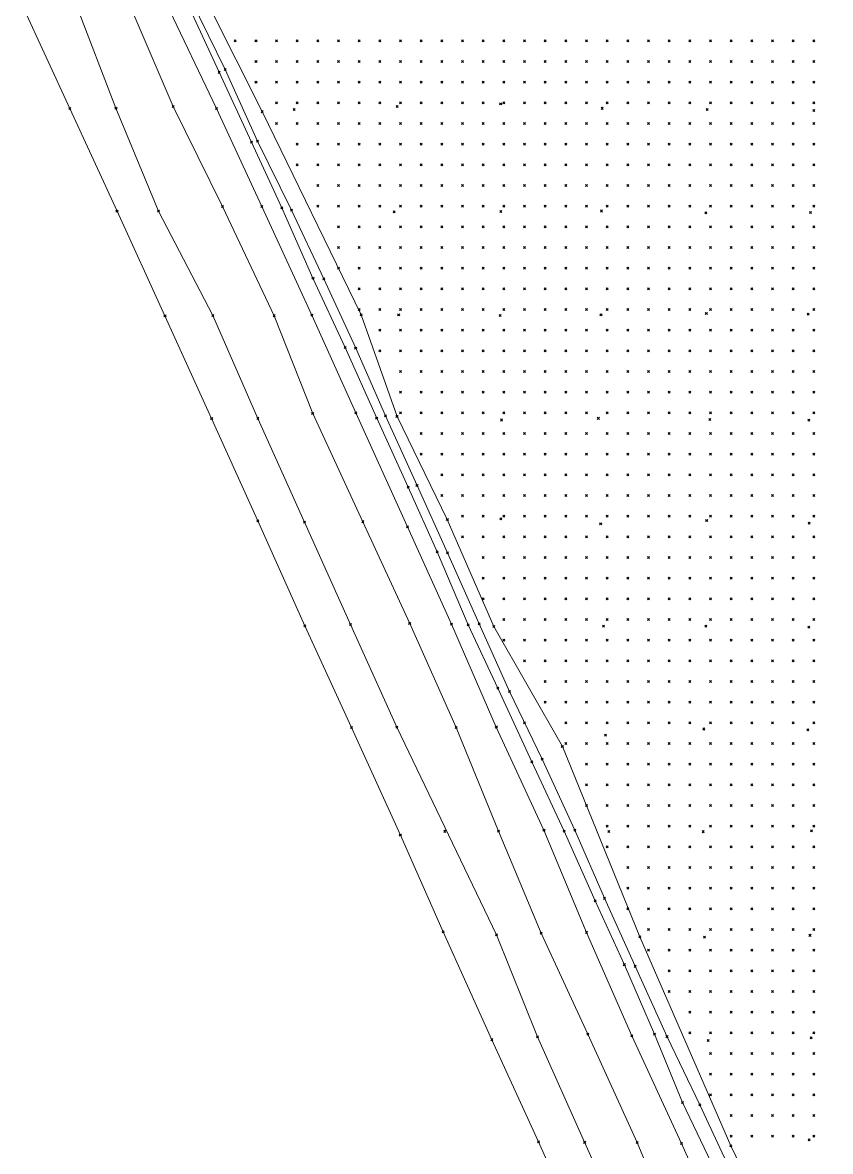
# Model space of a CAD drawing. Header units: metres. Extents: x 441556 to 446409, y 432338 to 461058.
# Drawn here: x 445278.5 to 445395.8, y 434773.4 to 434937.2 of the extents above; entities that cross this region are included whole.
import ezdxf

# ---------------------------------------------------------------- set-up
doc = ezdxf.new("R2010")
doc.units = ezdxf.units.M
doc.header["$MEASUREMENT"] = 0
doc.header["$PDMODE"] = 35
doc.header["$PDSIZE"] = 0.15
for name, color, linetype, lineweight in [('DTM-BRE-RevN_GRP_CANAL', 2, 'Continuous', 0), ('DTM-BRE-RevN_GRP_CANAL IRIGATIE JOS', 2, 'Continuous', 0), ('DTM-BRE-RevN_GRP_CANAL IRIGATIE SUS', 2, 'Continuous', 0), ('DTM-BRE-RevN_GRP_DIG', 2, 'Continuous', 0), ('DTM-BRE-RevN_GRP_TALUZ JOS', 2, 'Continuous', 0), ('DTM-NOK-RevN_LIDAR_co_lidar', 91, 'Continuous', 0), ('DTM-NOK-RevN_RTK', 32, 'Continuous', 0)]:
    doc.layers.add(name, color=color, linetype=linetype, lineweight=lineweight)

msp = doc.modelspace()

# ---------------------------------------------------------------- linework, layer by layer
at = {"layer": 'DTM-BRE-RevN_GRP_CANAL'}
for p, q in [((445302.545, 434939.791, 320.684), (445307.065, 434929.97, 320.693)), ((445307.926, 434930.367, 320.674), (445303.033, 434940.42, 320.679)), ((445307.065, 434929.97, 320.693), (445311.77, 434919.841, 320.542)), ((445312.635, 434919.972, 320.59), (445307.926, 434930.367, 320.674)), ((445311.77, 434919.841, 320.542), (445316.175, 434910.296, 320.587)), ((445317.56, 434909.949, 320.59), (445312.635, 434919.972, 320.59)), ((445316.175, 434910.296, 320.587), (445320.689, 434900.082, 320.601)), ((445322.273, 434900.01, 320.551), (445317.56, 434909.949, 320.59)), ((445320.689, 434900.082, 320.601), (445325.363, 434890.051, 320.564)), ((445326.888, 434889.919, 320.538), (445322.273, 434900.01, 320.551)), ((445325.363, 434890.051, 320.564), (445329.936, 434879.797, 320.585)), ((445331.206, 434880.119, 320.566), (445326.888, 434889.919, 320.538)), ((445335.789, 434869.988, 320.53), (445331.206, 434880.119, 320.566)), ((445329.936, 434879.797, 320.585), (445334.495, 434869.768, 320.579)), ((445334.495, 434869.768, 320.579), (445338.724, 434860.388, 320.56)), ((445340.201, 434860.233, 320.557), (445335.789, 434869.988, 320.53)), ((445338.724, 434860.388, 320.56), (445343.228, 434849.782, 320.51)), ((445344.803, 434849.914, 320.533), (445340.201, 434860.233, 320.557)), ((445343.228, 434849.782, 320.51), (445347.501, 434840.602, 320.571)), ((445349.197, 434840.107, 320.536), (445344.803, 434849.914, 320.533)), ((445347.501, 434840.602, 320.571), (445352.462, 434829.883, 320.514)), ((445353.935, 434830.289, 320.512), (445349.197, 434840.107, 320.536)), ((445352.462, 434829.883, 320.514), (445357.13, 434819.853, 320.515)), ((445358.685, 434819.968, 320.496), (445353.935, 434830.289, 320.512)), ((445357.13, 434819.853, 320.515), (445361.645, 434809.712, 320.518)), ((445363.007, 434810.095, 320.466), (445358.685, 434819.968, 320.496)), ((445361.645, 434809.712, 320.518), (445365.882, 434800.462, 320.456)), ((445367.457, 434800.223, 320.415), (445363.007, 434810.095, 320.466)), ((445365.882, 434800.462, 320.456), (445370.248, 434790.382, 320.532)), ((445372.072, 434790.013, 320.436), (445367.457, 434800.223, 320.415)), ((445370.248, 434790.382, 320.532), (445374.301, 434780.46, 320.515)), ((445372.072, 434790.013, 320.436), (445376.843, 434780.108, 320.404)), ((445374.301, 434780.46, 320.515), (445379.044, 434770.531, 320.467)), ((445376.843, 434780.108, 320.404), (445381.391, 434770.332, 320.414))]:
    msp.add_line(p, q, dxfattribs=at)
at = {"layer": 'DTM-BRE-RevN_GRP_CANAL IRIGATIE JOS'}
for p, q in [((445306.698, 434924.724, 322.178), (445299.383, 434940.025, 322.368)), ((445313.266, 434910.492, 322.196), (445306.698, 434924.724, 322.178)), ((445320.506, 434894.718, 322.192), (445313.266, 434910.492, 322.196)), ((445326.908, 434880.559, 322.115), (445320.506, 434894.718, 322.192)), ((445334.408, 434864.001, 322.018), (445326.908, 434880.559, 322.115)), ((445340.786, 434849.882, 321.966), (445334.408, 434864.001, 322.018)), ((445347.299, 434834.955, 322.219), (445340.786, 434849.882, 321.966)), ((445354.215, 434819.97, 322.182), (445347.299, 434834.955, 322.219)), ((445360.395, 434805.152, 322.317), (445354.215, 434819.97, 322.182)), ((445366.96, 434790.148, 322.457), (445360.395, 434805.152, 322.317)), ((445374.179, 434774.529, 322.226), (445366.96, 434790.148, 322.457)), ((445380.804, 434759.728, 322.281), (445374.179, 434774.529, 322.226))]:
    msp.add_line(p, q, dxfattribs=at)
at = {"layer": 'DTM-BRE-RevN_GRP_CANAL IRIGATIE SUS'}
for p, q in [((445313.331, 434924.264, 321.652), (445305.778, 434939.272, 321.566)), ((445327.678, 434894.761, 321.596), (445313.331, 434924.264, 321.652)), ((445332.886, 434880.007, 321.364), (445327.678, 434894.761, 321.596)), ((445340.186, 434865.078, 321.443), (445332.886, 434880.007, 321.364)), ((445346.919, 434849.525, 321.618), (445340.186, 434865.078, 321.443)), ((445356.883, 434832.14, 321.462), (445346.919, 434849.525, 321.618)), ((445368.125, 434804.509, 321.751), (445356.883, 434832.14, 321.462)), ((445381.336, 434774.153, 321.284), (445368.125, 434804.509, 321.751)), ((445395.789, 434744.461, 321.644), (445381.336, 434774.153, 321.284))]:
    msp.add_line(p, q, dxfattribs=at)
at = {"layer": 'DTM-BRE-RevN_GRP_DIG'}
for p, q in [((445285.416, 434924.717, 326.752), (445278.54, 434939.621, 326.77)), ((445292.095, 434924.775, 326.432), (445286.33, 434939.761, 326.532)), ((445292.248, 434909.823, 326.673), (445285.416, 434924.717, 326.752)), ((445298.269, 434909.807, 326.382), (445292.095, 434924.775, 326.432)), ((445299.209, 434894.646, 326.692), (445292.248, 434909.823, 326.673)), ((445306.15, 434894.672, 326.216), (445298.269, 434909.807, 326.382)), ((445305.981, 434879.738, 326.665), (445299.209, 434894.646, 326.692)), ((445312.703, 434879.751, 326.351), (445306.15, 434894.672, 326.216)), ((445312.695, 434864.868, 326.671), (445305.981, 434879.738, 326.665)), ((445319.466, 434864.692, 326.302), (445312.703, 434879.751, 326.351)), ((445319.518, 434849.629, 326.677), (445312.695, 434864.868, 326.671)), ((445326.126, 434849.844, 326.383), (445319.466, 434864.692, 326.302)), ((445326.278, 434834.867, 326.667), (445319.518, 434849.629, 326.677)), ((445332.859, 434834.926, 326.363), (445326.126, 434849.844, 326.383)), ((445333.371, 434819.277, 326.573), (445326.278, 434834.867, 326.667)), ((445347.321, 434804.812, 326.104), (445332.859, 434834.926, 326.363)), ((445339.596, 434805.24, 326.511), (445333.371, 434819.277, 326.573)), ((445346.666, 434789.575, 326.433), (445339.596, 434805.24, 326.511)), ((445353.282, 434789.98, 326.169), (445347.321, 434804.812, 326.104)), ((445360.12, 434774.681, 326.088), (445353.282, 434789.98, 326.169)), ((445353.424, 434774.741, 326.441), (445346.666, 434789.575, 326.433)), ((445360.168, 434759.636, 326.44), (445353.424, 434774.741, 326.441)), ((445366.736, 434759.951, 326.141), (445360.12, 434774.681, 326.088))]:
    msp.add_line(p, q, dxfattribs=at)
at = {"layer": 'DTM-BRE-RevN_GRP_TALUZ JOS'}
for p, q in [((445300.389, 434925.027, 322.759), (445294.136, 434939.563, 322.831)), ((445307.564, 434910.484, 322.509), (445300.389, 434925.027, 322.759)), ((445315.046, 434894.651, 322.63), (445307.564, 434910.484, 322.509)), ((445320.647, 434880.467, 322.403), (445315.046, 434894.651, 322.63)), ((445327.932, 434864.756, 322.193), (445320.647, 434880.467, 322.403)), ((445334.725, 434849.969, 322.283), (445327.932, 434864.756, 322.193)), ((445341.453, 434834.885, 322.242), (445334.725, 434849.969, 322.283)), ((445347.631, 434819.838, 322.39), (445341.453, 434834.885, 322.242)), ((445353.809, 434805.043, 322.671), (445347.631, 434819.838, 322.39)), ((445360.595, 434790.395, 322.585), (445353.809, 434805.043, 322.671)), ((445367.757, 434774.653, 322.444), (445360.595, 434790.395, 322.585)), ((445373.609, 434760.491, 322.524), (445367.757, 434774.653, 322.444))]:
    msp.add_line(p, q, dxfattribs=at)
at = {"layer": 'DTM-NOK-RevN_LIDAR_co_lidar'}
for p in [(445309.414, 434934.534, 321.33), (445312.414, 434934.534, 322.317), (445315.413, 434934.534, 322.035), (445318.412, 434934.534, 321.65), (445321.412, 434934.534, 321.48), (445324.411, 434934.534, 321.399), (445327.411, 434934.534, 321.433), (445330.41, 434934.534, 321.47), (445333.409, 434934.534, 321.455), (445336.409, 434934.534, 321.413), (445339.408, 434934.534, 321.403), (445342.407, 434934.534, 321.379), (445345.407, 434934.534, 321.336), (445348.406, 434934.534, 321.329), (445351.406, 434934.534, 321.308), (445354.405, 434934.534, 321.233), (445357.404, 434934.534, 321.212), (445360.404, 434934.534, 321.237), (445363.403, 434934.534, 321.277), (445366.403, 434934.534, 321.332), (445369.402, 434934.534, 321.41), (445372.401, 434934.534, 321.42), (445375.401, 434934.534, 321.481), (445378.4, 434934.534, 321.506), (445381.399, 434934.534, 321.538), (445384.399, 434934.534, 321.625), (445387.398, 434934.534, 321.674), (445390.398, 434934.534, 321.688), (445393.397, 434934.534, 321.642), (445312.414, 434931.534, 321.47), (445315.413, 434931.534, 322.288), (445318.412, 434931.534, 321.862), (445321.412, 434931.534, 321.693), (445324.411, 434931.534, 321.525), (445327.411, 434931.534, 321.47), (445330.41, 434931.534, 321.442), (445333.409, 434931.534, 321.406), (445336.409, 434931.534, 321.338), (445339.408, 434931.534, 321.312), (445342.407, 434931.534, 321.259), (445345.407, 434931.534, 321.238), (445348.406, 434931.534, 321.2), (445351.406, 434931.534, 321.156), (445354.405, 434931.534, 321.17), (445357.404, 434931.534, 321.254), (445360.404, 434931.534, 321.317), (445363.403, 434931.534, 321.345), (445366.403, 434931.534, 321.425), (445369.402, 434931.534, 321.47), (445372.401, 434931.534, 321.465), (445375.401, 434931.534, 321.441), (445378.4, 434931.534, 321.429), (445381.399, 434931.534, 321.474), (445384.399, 434931.534, 321.511), (445387.398, 434931.534, 321.561), (445390.398, 434931.534, 321.527), (445393.397, 434931.534, 321.527), (445312.414, 434928.535, 321.263), (445315.413, 434928.535, 322.043), (445318.412, 434928.535, 322.036), (445321.412, 434928.535, 321.864), (445324.411, 434928.535, 321.639), (445327.411, 434928.535, 321.498), (445330.41, 434928.535, 321.38), (445333.409, 434928.535, 321.308), (445336.409, 434928.535, 321.258), (445339.408, 434928.535, 321.217), (445342.407, 434928.535, 321.185), (445345.407, 434928.535, 321.151), (445348.406, 434928.535, 321.173), (445351.406, 434928.535, 321.272), (445354.405, 434928.535, 321.262), (445357.404, 434928.535, 321.318), (445360.404, 434928.535, 321.369), (445363.403, 434928.535, 321.409), (445366.403, 434928.535, 321.446), (445369.402, 434928.535, 321.439), (445372.401, 434928.535, 321.389), (445375.401, 434928.535, 321.333), (445378.4, 434928.535, 321.324), (445381.399, 434928.535, 321.361), (445384.399, 434928.535, 321.4), (445387.398, 434928.535, 321.429), (445390.398, 434928.535, 321.446), (445393.397, 434928.535, 321.455), (445315.413, 434925.536, 321.827), (445318.412, 434925.536, 321.976), (445321.412, 434925.536, 321.905), (445324.411, 434925.536, 321.711), (445327.411, 434925.536, 321.552), (445330.41, 434925.536, 321.393), (445333.409, 434925.536, 321.275), (445336.409, 434925.536, 321.226), (445339.408, 434925.536, 321.195), (445342.407, 434925.536, 321.183), (445345.407, 434925.536, 321.221), (445348.406, 434925.536, 321.345), (445351.406, 434925.536, 321.415), (445354.405, 434925.536, 321.406), (445357.404, 434925.536, 321.317), (445360.404, 434925.536, 321.358), (445363.403, 434925.536, 321.379), (445366.403, 434925.536, 321.36), (445369.402, 434925.536, 321.299), (445372.401, 434925.536, 321.262), (445375.401, 434925.536, 321.28), (445378.4, 434925.536, 321.336), (445381.399, 434925.536, 321.356), (445384.399, 434925.536, 321.371), (445387.398, 434925.536, 321.393), (445390.398, 434925.536, 321.429), (445393.397, 434925.536, 321.503), (445315.413, 434922.536, 320.863), (445318.412, 434922.536, 320.961), (445321.412, 434922.536, 321.213), (445324.411, 434922.536, 321.159), (445327.411, 434922.536, 321.209), (445330.41, 434922.536, 321.26), (445333.409, 434922.536, 321.282), (445336.409, 434922.536, 321.276), (445339.408, 434922.536, 321.239), (445342.407, 434922.536, 321.205), (445345.407, 434922.536, 321.256), (445348.406, 434922.536, 321.363), (445351.406, 434922.536, 321.364), (445354.405, 434922.536, 321.369), (445357.404, 434922.536, 321.295), (445360.404, 434922.536, 321.264), (445363.403, 434922.536, 321.245), (445366.403, 434922.536, 321.305), (445369.402, 434922.536, 321.296), (445372.401, 434922.536, 321.317), (445375.401, 434922.536, 321.381), (445378.4, 434922.536, 321.371), (445381.399, 434922.536, 321.368), (445384.399, 434922.536, 321.4), (445387.398, 434922.536, 321.46), (445390.398, 434922.536, 321.542), (445393.397, 434922.536, 321.597), (445318.412, 434919.537, 320.495), (445321.412, 434919.537, 320.855), (445324.411, 434919.537, 321.085), (445327.411, 434919.537, 321.178), (445330.41, 434919.537, 321.257), (445333.409, 434919.537, 321.312), (445336.409, 434919.537, 321.268), (445339.408, 434919.537, 321.225), (445342.407, 434919.537, 321.192), (445345.407, 434919.537, 321.194), (445348.406, 434919.537, 321.209), (445351.406, 434919.537, 321.276), (445354.405, 434919.537, 321.294), (445357.404, 434919.537, 321.293), (445360.404, 434919.537, 321.324), (445363.403, 434919.537, 321.335), (445366.403, 434919.537, 321.331), (445369.402, 434919.537, 321.326), (445372.401, 434919.537, 321.319), (445375.401, 434919.537, 321.365), (445378.4, 434919.537, 321.398), (445381.399, 434919.537, 321.412), (445384.399, 434919.537, 321.456), (445387.398, 434919.537, 321.492), (445390.398, 434919.537, 321.494), (445393.397, 434919.537, 321.489), (445318.412, 434916.537, 320.417), (445321.412, 434916.537, 320.83), (445324.411, 434916.537, 321.104), (445327.411, 434916.537, 321.145), (445330.41, 434916.537, 321.235), (445333.409, 434916.537, 321.268), (445336.409, 434916.537, 321.231), (445339.408, 434916.537, 321.22), (445342.407, 434916.537, 321.206), (445345.407, 434916.537, 321.195), (445348.406, 434916.537, 321.187), (445351.406, 434916.537, 321.279), (445354.405, 434916.537, 321.322), (445357.404, 434916.537, 321.336), (445360.404, 434916.537, 321.32), (445363.403, 434916.537, 321.352), (445366.403, 434916.537, 321.353), (445369.402, 434916.537, 321.331), (445372.401, 434916.537, 321.338), (445375.401, 434916.537, 321.401), (445378.4, 434916.537, 321.426), (445381.399, 434916.537, 321.433), (445384.399, 434916.537, 321.438), (445387.398, 434916.537, 321.458), (445390.398, 434916.537, 321.473), (445393.397, 434916.537, 321.493), (445321.412, 434913.538, 320.964), (445324.411, 434913.538, 321.484), (445327.411, 434913.538, 321.171), (445330.41, 434913.538, 321.175), (445333.409, 434913.538, 321.22), (445336.409, 434913.538, 321.214), (445339.408, 434913.538, 321.186), (445342.407, 434913.538, 321.167), (445345.407, 434913.538, 321.169), (445348.406, 434913.538, 321.186), (445351.406, 434913.538, 321.263), (445354.405, 434913.538, 321.31), (445357.404, 434913.538, 321.345), (445360.404, 434913.538, 321.324), (445363.403, 434913.538, 321.326), (445366.403, 434913.538, 321.384), (445369.402, 434913.538, 321.387), (445372.401, 434913.538, 321.387), (445375.401, 434913.538, 321.381), (445378.4, 434913.538, 321.406), (445381.399, 434913.538, 321.409), (445384.399, 434913.538, 321.426), (445387.398, 434913.538, 321.479), (445390.398, 434913.538, 321.518), (445393.397, 434913.538, 321.548), (445321.412, 434910.539, 320.935), (445324.411, 434910.539, 321.939), (445327.411, 434910.539, 321.46), (445330.41, 434910.539, 321.151), (445333.409, 434910.539, 321.161), (445336.409, 434910.539, 321.187), (445339.408, 434910.539, 321.16), (445342.407, 434910.539, 321.167), (445345.407, 434910.539, 321.166), (445348.406, 434910.539, 321.236), (445351.406, 434910.539, 321.303), (445354.405, 434910.539, 321.32), (445357.404, 434910.539, 321.333), (445360.404, 434910.539, 321.338), (445363.403, 434910.539, 321.331), (445366.403, 434910.539, 321.322), (445369.402, 434910.539, 321.332), (445372.401, 434910.539, 321.363), (445375.401, 434910.539, 321.349), (445378.4, 434910.539, 321.423), (445381.399, 434910.539, 321.493), (445384.399, 434910.539, 321.526), (445387.398, 434910.539, 321.567), (445390.398, 434910.539, 321.571), (445393.397, 434910.539, 321.596), (445324.411, 434907.539, 321.39), (445327.411, 434907.539, 321.67), (445330.41, 434907.539, 321.186), (445333.409, 434907.539, 321.089), (445336.409, 434907.539, 321.097), (445339.408, 434907.539, 321.198), (445342.407, 434907.539, 321.235), (445345.407, 434907.539, 321.233), (445348.406, 434907.539, 321.314), (445351.406, 434907.539, 321.352), (445354.405, 434907.539, 321.356), (445357.404, 434907.539, 321.336), (445360.404, 434907.539, 321.293), (445363.403, 434907.539, 321.276), (445366.403, 434907.539, 321.267), (445369.402, 434907.539, 321.29), (445372.401, 434907.539, 321.329), (445375.401, 434907.539, 321.354), (445378.4, 434907.539, 321.397), (445381.399, 434907.539, 321.465), (445384.399, 434907.539, 321.495), (445387.398, 434907.539, 321.54), (445390.398, 434907.539, 321.55), (445393.397, 434907.539, 321.536), (445324.411, 434904.54, 320.76), (445327.411, 434904.54, 321.402), (445330.41, 434904.54, 321.426), (445333.409, 434904.54, 321.07), (445336.409, 434904.54, 321.055), (445339.408, 434904.54, 321.154), (445342.407, 434904.54, 321.238), (445345.407, 434904.54, 321.291), (445348.406, 434904.54, 321.317), (445351.406, 434904.54, 321.323), (445354.405, 434904.54, 321.316), (445357.404, 434904.54, 321.292), (445360.404, 434904.54, 321.282), (445363.403, 434904.54, 321.286), (445366.403, 434904.54, 321.297), (445369.402, 434904.54, 321.289), (445372.401, 434904.54, 321.331), (445375.401, 434904.54, 321.377), (445378.4, 434904.54, 321.395), (445381.399, 434904.54, 321.448), (445384.399, 434904.54, 321.443), (445387.398, 434904.54, 321.461), (445390.398, 434904.54, 321.51), (445393.397, 434904.54, 321.555), (445324.411, 434901.541, 320.548), (445327.411, 434901.541, 321.091), (445330.41, 434901.541, 321.337), (445333.409, 434901.541, 321.046), (445336.409, 434901.541, 321.064), (445339.408, 434901.541, 321.142), (445342.407, 434901.541, 321.157), (445345.407, 434901.541, 321.216), (445348.406, 434901.541, 321.269), (445351.406, 434901.541, 321.305), (445354.405, 434901.541, 321.313), (445357.404, 434901.541, 321.315), (445360.404, 434901.541, 321.297), (445363.403, 434901.541, 321.272), (445366.403, 434901.541, 321.29), (445369.402, 434901.541, 321.295), (445372.401, 434901.541, 321.356), (445375.401, 434901.541, 321.389), (445378.4, 434901.541, 321.359), (445381.399, 434901.541, 321.38), (445384.399, 434901.541, 321.42), (445387.398, 434901.541, 321.477), (445390.398, 434901.541, 321.495), (445393.397, 434901.541, 321.505), (445327.411, 434898.541, 321.179), (445330.41, 434898.541, 321.505), (445333.409, 434898.541, 321.113), (445336.409, 434898.541, 321.028), (445339.408, 434898.541, 321.079), (445342.407, 434898.541, 321.138), (445345.407, 434898.541, 321.257), (445348.406, 434898.541, 321.368), (445351.406, 434898.541, 321.336), (445354.405, 434898.541, 321.299), (445357.404, 434898.541, 321.308), (445360.404, 434898.541, 321.311), (445363.403, 434898.541, 321.316), (445366.403, 434898.541, 321.292), (445369.402, 434898.541, 321.3), (445372.401, 434898.541, 321.328), (445375.401, 434898.541, 321.42), (445378.4, 434898.541, 321.45), (445381.399, 434898.541, 321.408), (445384.399, 434898.541, 321.415), (445387.398, 434898.541, 321.401), (445390.398, 434898.541, 321.382), (445393.397, 434898.541, 321.397), (445327.411, 434895.542, 321.325), (445330.41, 434895.542, 321.58), (445333.409, 434895.542, 321.156), (445336.409, 434895.542, 321.014), (445339.408, 434895.542, 321.118), (445342.407, 434895.542, 321.194), (445345.407, 434895.542, 321.276), (445348.406, 434895.542, 321.322), (445351.406, 434895.542, 321.297), (445354.405, 434895.542, 321.259), (445357.404, 434895.542, 321.225), (445360.404, 434895.542, 321.196), (445363.403, 434895.542, 321.252), (445366.403, 434895.542, 321.299), (445369.402, 434895.542, 321.341), (445372.401, 434895.542, 321.38), (445375.401, 434895.542, 321.396), (445378.4, 434895.542, 321.375), (445381.399, 434895.542, 321.335), (445384.399, 434895.542, 321.376), (445387.398, 434895.542, 321.418), (445390.398, 434895.542, 321.404), (445393.397, 434895.542, 321.379), (445330.41, 434892.542, 320.991), (445333.409, 434892.542, 321.478), (445336.409, 434892.542, 321.411), (445339.408, 434892.542, 321.435), (445342.407, 434892.542, 321.438), (445345.407, 434892.542, 321.382), (445348.406, 434892.542, 321.324), (445351.406, 434892.542, 321.323), (445354.405, 434892.542, 321.324), (445357.404, 434892.542, 321.376), (445360.404, 434892.542, 321.305), (445363.403, 434892.542, 321.33), (445366.403, 434892.542, 321.357), (445369.402, 434892.542, 321.329), (445372.401, 434892.542, 321.335), (445375.401, 434892.542, 321.376), (445378.4, 434892.542, 321.385), (445381.399, 434892.542, 321.38), (445384.399, 434892.542, 321.373), (445387.398, 434892.542, 321.441), (445390.398, 434892.542, 321.425), (445393.397, 434892.542, 321.393), (445330.41, 434889.543, 320.936), (445333.409, 434889.543, 321.7), (445336.409, 434889.543, 321.747), (445339.408, 434889.543, 321.708), (445342.407, 434889.543, 321.595), (445345.407, 434889.543, 321.424), (445348.406, 434889.543, 321.313), (445351.406, 434889.543, 321.329), (445354.405, 434889.543, 321.387), (445357.404, 434889.543, 321.49), (445360.404, 434889.543, 321.389), (445363.403, 434889.543, 321.349), (445366.403, 434889.543, 321.364), (445369.402, 434889.543, 321.381), (445372.401, 434889.543, 321.381), (445375.401, 434889.543, 321.37), (445378.4, 434889.543, 321.378), (445381.399, 434889.543, 321.424), (445384.399, 434889.543, 321.416), (445387.398, 434889.543, 321.424), (445390.398, 434889.543, 321.426), (445393.397, 434889.543, 321.41), (445333.409, 434886.544, 321.416), (445336.409, 434886.544, 321.94), (445339.408, 434886.544, 321.864), (445342.407, 434886.544, 321.635), (445345.407, 434886.544, 321.399), (445348.406, 434886.544, 321.311), (445351.406, 434886.544, 321.354), (445354.405, 434886.544, 321.424), (445357.404, 434886.544, 321.438), (445360.404, 434886.544, 321.431), (445363.403, 434886.544, 321.429), (445366.403, 434886.544, 321.473), (445369.402, 434886.544, 321.46), (445372.401, 434886.544, 321.412), (445375.401, 434886.544, 321.378), (445378.4, 434886.544, 321.359), (445381.399, 434886.544, 321.382), (445384.399, 434886.544, 321.411), (445387.398, 434886.544, 321.389), (445390.398, 434886.544, 321.39), (445393.397, 434886.544, 321.403), (445333.409, 434883.544, 321.52), (445336.409, 434883.544, 322.104), (445339.408, 434883.544, 321.941), (445342.407, 434883.544, 321.649), (445345.407, 434883.544, 321.409), (445348.406, 434883.544, 321.285), (445351.406, 434883.544, 321.316), (445354.405, 434883.544, 321.404), (445357.404, 434883.544, 321.461), (445360.404, 434883.544, 321.473), (445363.403, 434883.544, 321.463), (445366.403, 434883.544, 321.491), (445369.402, 434883.544, 321.434), (445372.401, 434883.544, 321.413), (445375.401, 434883.544, 321.391), (445378.4, 434883.544, 321.365), (445381.399, 434883.544, 321.389), (445384.399, 434883.544, 321.384), (445387.398, 434883.544, 321.324), (445390.398, 434883.544, 321.309), (445393.397, 434883.544, 321.342), (445333.409, 434880.545, 321.416), (445336.409, 434880.545, 321.942), (445339.408, 434880.545, 321.944), (445342.407, 434880.545, 321.669), (445345.407, 434880.545, 321.438), (445348.406, 434880.545, 321.269), (445351.406, 434880.545, 321.283), (445354.405, 434880.545, 321.378), (445357.404, 434880.545, 321.462), (445360.404, 434880.545, 321.493), (445363.403, 434880.545, 321.49), (445366.403, 434880.545, 321.538), (445369.402, 434880.545, 321.422), (445372.401, 434880.545, 321.431), (445375.401, 434880.545, 321.397), (445378.4, 434880.545, 321.345), (445381.399, 434880.545, 321.31), (445384.399, 434880.545, 321.248), (445387.398, 434880.545, 321.204), (445390.398, 434880.545, 321.241), (445393.397, 434880.545, 321.33), (445336.409, 434877.545, 321.496), (445339.408, 434877.545, 321.803), (445342.407, 434877.545, 321.472), (445345.407, 434877.545, 321.323), (445348.406, 434877.545, 321.288), (445351.406, 434877.545, 321.282), (445354.405, 434877.545, 321.351), (445357.404, 434877.545, 321.428), (445360.404, 434877.545, 321.459), (445363.403, 434877.545, 321.467), (445366.403, 434877.545, 321.493), (445369.402, 434877.545, 321.444), (445372.401, 434877.545, 321.376), (445375.401, 434877.545, 321.333), (445378.4, 434877.545, 321.263), (445381.399, 434877.545, 321.266), (445384.399, 434877.545, 321.253), (445387.398, 434877.545, 321.236), (445390.398, 434877.545, 321.285), (445393.397, 434877.545, 321.345), (445336.409, 434874.546, 321.001), (445339.408, 434874.546, 321.379), (445342.407, 434874.546, 321.366), (445345.407, 434874.546, 321.422), (445348.406, 434874.546, 321.313), (445351.406, 434874.546, 321.289), (445354.405, 434874.546, 321.325), (445357.404, 434874.546, 321.361), (445360.404, 434874.546, 321.373), (445363.403, 434874.546, 321.394), (445366.403, 434874.546, 321.426), (445369.402, 434874.546, 321.434), (445372.401, 434874.546, 321.358), (445375.401, 434874.546, 321.322), (445378.4, 434874.546, 321.275), (445381.399, 434874.546, 321.285), (445384.399, 434874.546, 321.333), (445387.398, 434874.546, 321.324), (445390.398, 434874.546, 321.318), (445393.397, 434874.546, 321.339), (445339.408, 434871.547, 321.111), (445342.407, 434871.547, 321.72), (445345.407, 434871.547, 321.536), (445348.406, 434871.547, 321.296), (445351.406, 434871.547, 321.319), (445354.405, 434871.547, 321.385), (445357.404, 434871.547, 321.347), (445360.404, 434871.547, 321.321), (445363.403, 434871.547, 321.388), (445366.403, 434871.547, 321.435), (445369.402, 434871.547, 321.4), (445372.401, 434871.547, 321.358), (445375.401, 434871.547, 321.317), (445378.4, 434871.547, 321.272), (445381.399, 434871.547, 321.327), (445384.399, 434871.547, 321.364), (445387.398, 434871.547, 321.342), (445390.398, 434871.547, 321.303), (445393.397, 434871.547, 321.292), (445339.408, 434868.547, 321.212), (445342.407, 434868.547, 321.87), (445345.407, 434868.547, 321.575), (445348.406, 434868.547, 321.285), (445351.406, 434868.547, 321.319), (445354.405, 434868.547, 321.351), (445357.404, 434868.547, 321.27), (445360.404, 434868.547, 321.251), (445363.403, 434868.547, 321.33), (445366.403, 434868.547, 321.324), (445369.402, 434868.547, 321.309), (445372.401, 434868.547, 321.29), (445375.401, 434868.547, 321.232), (445378.4, 434868.547, 321.219), (445381.399, 434868.547, 321.294), (445384.399, 434868.547, 321.319), (445387.398, 434868.547, 321.289), (445390.398, 434868.547, 321.283), (445393.397, 434868.547, 321.303), (445342.407, 434865.548, 321.653), (445345.407, 434865.548, 321.544), (445348.406, 434865.548, 321.304), (445351.406, 434865.548, 321.295), (445354.405, 434865.548, 321.319), (445357.404, 434865.548, 321.272), (445360.404, 434865.548, 321.218), (445363.403, 434865.548, 321.281), (445366.403, 434865.548, 321.282), (445369.402, 434865.548, 321.252), (445372.401, 434865.548, 321.232), (445375.401, 434865.548, 321.189), (445378.4, 434865.548, 321.213), (445381.399, 434865.548, 321.272), (445384.399, 434865.548, 321.307), (445387.398, 434865.548, 321.287), (445390.398, 434865.548, 321.271), (445393.397, 434865.548, 321.303), (445342.407, 434862.549, 321.06), (445345.407, 434862.549, 321.459), (445348.406, 434862.549, 321.458), (445351.406, 434862.549, 321.451), (445354.405, 434862.549, 321.432), (445357.404, 434862.549, 321.425), (445360.404, 434862.549, 321.368), (445363.403, 434862.549, 321.322), (445366.403, 434862.549, 321.313), (445369.402, 434862.549, 321.264), (445372.401, 434862.549, 321.229), (445375.401, 434862.549, 321.193), (445378.4, 434862.549, 321.237), (445381.399, 434862.549, 321.237), (445384.399, 434862.549, 321.258), (445387.398, 434862.549, 321.255), (445390.398, 434862.549, 321.28), (445393.397, 434862.549, 321.312), (445345.407, 434859.549, 321.403), (445348.406, 434859.549, 321.675), (445351.406, 434859.549, 321.686), (445354.405, 434859.549, 321.667), (445357.404, 434859.549, 321.571), (445360.404, 434859.549, 321.441), (445363.403, 434859.549, 321.36), (445366.403, 434859.549, 321.378), (445369.402, 434859.549, 321.312), (445372.401, 434859.549, 321.244), (445375.401, 434859.549, 321.199), (445378.4, 434859.549, 321.234), (445381.399, 434859.549, 321.249), (445384.399, 434859.549, 321.325), (445387.398, 434859.549, 321.284), (445390.398, 434859.549, 321.256), (445393.397, 434859.549, 321.311), (445345.407, 434856.55, 321.366), (445348.406, 434856.55, 322.091), (445351.406, 434856.55, 322.045), (445354.405, 434856.55, 321.906), (445357.404, 434856.55, 321.665), (445360.404, 434856.55, 321.465), (445363.403, 434856.55, 321.369), (445366.403, 434856.55, 321.378), (445369.402, 434856.55, 321.319), (445372.401, 434856.55, 321.229), (445375.401, 434856.55, 321.175), (445378.4, 434856.55, 321.178), (445381.399, 434856.55, 321.204), (445384.399, 434856.55, 321.256), (445387.398, 434856.55, 321.28), (445390.398, 434856.55, 321.259), (445393.397, 434856.55, 321.295), (445345.407, 434853.55, 321.222), (445348.406, 434853.55, 321.977), (445351.406, 434853.55, 322.258), (445354.405, 434853.55, 321.973), (445357.404, 434853.55, 321.769), (445360.404, 434853.55, 321.542), (445363.403, 434853.55, 321.396), (445366.403, 434853.55, 321.402), (445369.402, 434853.55, 321.343), (445372.401, 434853.55, 321.262), (445375.401, 434853.55, 321.251), (445378.4, 434853.55, 321.198), (445381.399, 434853.55, 321.204), (445384.399, 434853.55, 321.223), (445387.398, 434853.55, 321.262), (445390.398, 434853.55, 321.276), (445393.397, 434853.55, 321.299), (445348.406, 434850.551, 321.865), (445351.406, 434850.551, 322.273), (445354.405, 434850.551, 321.997), (445357.404, 434850.551, 321.831), (445360.404, 434850.551, 321.595), (445363.403, 434850.551, 321.413), (445366.403, 434850.551, 321.379), (445369.402, 434850.551, 321.321), (445372.401, 434850.551, 321.303), (445375.401, 434850.551, 321.297), (445378.4, 434850.551, 321.232), (445381.399, 434850.551, 321.222), (445384.399, 434850.551, 321.227), (445387.398, 434850.551, 321.268), (445390.398, 434850.551, 321.267), (445393.397, 434850.551, 321.252), (445348.406, 434847.552, 321.462), (445351.406, 434847.552, 322.023), (445354.405, 434847.552, 321.79), (445357.404, 434847.552, 321.573), (445360.404, 434847.552, 321.474), (445363.403, 434847.552, 321.416), (445366.403, 434847.552, 321.353), (445369.402, 434847.552, 321.294), (445372.401, 434847.552, 321.252), (445375.401, 434847.552, 321.26), (445378.4, 434847.552, 321.247), (445381.399, 434847.552, 321.225), (445384.399, 434847.552, 321.234), (445387.398, 434847.552, 321.239), (445390.398, 434847.552, 321.228), (445393.397, 434847.552, 321.243), (445351.406, 434844.552, 321.227), (445354.405, 434844.552, 321.511), (445357.404, 434844.552, 321.348), (445360.404, 434844.552, 321.386), (445363.403, 434844.552, 321.384), (445366.403, 434844.552, 321.343), (445369.402, 434844.552, 321.298), (445372.401, 434844.552, 321.262), (445375.401, 434844.552, 321.224), (445378.4, 434844.552, 321.21), (445381.399, 434844.552, 321.204), (445384.399, 434844.552, 321.22), (445387.398, 434844.552, 321.214), (445390.398, 434844.552, 321.222), (445393.397, 434844.552, 321.271), (445354.405, 434841.553, 321.21), (445357.404, 434841.553, 321.329), (445360.404, 434841.553, 321.337), (445363.403, 434841.553, 321.343), (445366.403, 434841.553, 321.292), (445369.402, 434841.553, 321.257), (445372.401, 434841.553, 321.265), (445375.401, 434841.553, 321.193), (445378.4, 434841.553, 321.162), (445381.399, 434841.553, 321.147), (445384.399, 434841.553, 321.203), (445387.398, 434841.553, 321.186), (445390.398, 434841.553, 321.181), (445393.397, 434841.553, 321.244), (445354.405, 434838.553, 321.015), (445357.404, 434838.553, 321.469), (445360.404, 434838.553, 321.365), (445363.403, 434838.553, 321.316), (445366.403, 434838.553, 321.269), (445369.402, 434838.553, 321.252), (445372.401, 434838.553, 321.219), (445375.401, 434838.553, 321.203), (445378.4, 434838.553, 321.152), (445381.399, 434838.553, 321.14), (445384.399, 434838.553, 321.178), (445387.398, 434838.553, 321.164), (445390.398, 434838.553, 321.165), (445393.397, 434838.553, 321.223), (445351.406, 434835.554, 321.275), (445357.404, 434835.554, 321.405), (445360.404, 434835.554, 321.361), (445363.403, 434835.554, 321.291), (445366.403, 434835.554, 321.249), (445369.402, 434835.554, 321.229), (445372.401, 434835.554, 321.22), (445375.401, 434835.554, 321.217), (445378.4, 434835.554, 321.178), (445381.399, 434835.554, 321.146), (445384.399, 434835.554, 321.164), (445387.398, 434835.554, 321.193), (445390.398, 434835.554, 321.179), (445393.397, 434835.554, 321.179), (445357.404, 434832.555, 321.269), (445360.404, 434832.555, 321.639), (445363.403, 434832.555, 321.291), (445366.403, 434832.555, 321.2), (445369.402, 434832.555, 321.223), (445372.401, 434832.555, 321.241), (445375.401, 434832.555, 321.235), (445378.4, 434832.555, 321.184), (445381.399, 434832.555, 321.181), (445384.399, 434832.555, 321.195), (445387.398, 434832.555, 321.207), (445390.398, 434832.555, 321.207), (445393.397, 434832.555, 321.175), (445360.404, 434829.555, 321.436), (445363.403, 434829.555, 321.402), (445366.403, 434829.555, 321.214), (445369.402, 434829.555, 321.219), (445372.401, 434829.555, 321.255), (445375.401, 434829.555, 321.244), (445378.4, 434829.555, 321.189), (445381.399, 434829.555, 321.202), (445384.399, 434829.555, 321.239), (445387.398, 434829.555, 321.226), (445390.398, 434829.555, 321.195), (445393.397, 434829.555, 321.176), (445360.404, 434826.556, 320.975), (445363.403, 434826.556, 321.331), (445366.403, 434826.556, 321.344), (445369.402, 434826.556, 321.238), (445372.401, 434826.556, 321.224), (445375.401, 434826.556, 321.192), (445378.4, 434826.556, 321.22), (445381.399, 434826.556, 321.243), (445384.399, 434826.556, 321.271), (445387.398, 434826.556, 321.27), (445390.398, 434826.556, 321.211), (445393.397, 434826.556, 321.18), (445360.404, 434823.557, 320.643), (445363.403, 434823.557, 321.15), (445366.403, 434823.557, 321.602), (445369.402, 434823.557, 321.386), (445372.401, 434823.557, 321.27), (445375.401, 434823.557, 321.242), (445378.4, 434823.557, 321.273), (445381.399, 434823.557, 321.274), (445384.399, 434823.557, 321.271), (445387.398, 434823.557, 321.248), (445390.398, 434823.557, 321.226), (445393.397, 434823.557, 321.194), (445363.403, 434820.557, 320.765), (445366.403, 434820.557, 321.362), (445369.402, 434820.557, 321.331), (445372.401, 434820.557, 321.289), (445375.401, 434820.557, 321.271), (445378.4, 434820.557, 321.31), (445381.399, 434820.557, 321.282), (445384.399, 434820.557, 321.23), (445387.398, 434820.557, 321.223), (445390.398, 434820.557, 321.203), (445393.397, 434820.557, 321.185), (445363.403, 434817.558, 320.491), (445366.403, 434817.558, 321.028), (445369.402, 434817.558, 321.265), (445372.401, 434817.558, 321.304), (445375.401, 434817.558, 321.326), (445378.4, 434817.558, 321.315), (445381.399, 434817.558, 321.268), (445384.399, 434817.558, 321.24), (445387.398, 434817.558, 321.248), (445390.398, 434817.558, 321.232), (445393.397, 434817.558, 321.178), (445366.403, 434814.558, 320.821), (445369.402, 434814.558, 321.337), (445372.401, 434814.558, 321.609), (445375.401, 434814.558, 321.539), (445378.4, 434814.558, 321.301), (445381.399, 434814.558, 321.273), (445384.399, 434814.558, 321.268), (445387.398, 434814.558, 321.237), (445390.398, 434814.558, 321.206), (445393.397, 434814.558, 321.176), (445366.403, 434811.559, 320.687), (445369.402, 434811.559, 321.425), (445372.401, 434811.559, 321.607), (445375.401, 434811.559, 321.581), (445378.4, 434811.559, 321.277), (445381.399, 434811.559, 321.246), (445384.399, 434811.559, 321.265), (445387.398, 434811.559, 321.254), (445390.398, 434811.559, 321.199), (445393.397, 434811.559, 321.169), (445366.403, 434808.56, 321.001), (445369.402, 434808.56, 321.541), (445372.401, 434808.56, 321.66), (445375.401, 434808.56, 321.58), (445378.4, 434808.56, 321.268), (445381.399, 434808.56, 321.231), (445384.399, 434808.56, 321.26), (445387.398, 434808.56, 321.262), (445390.398, 434808.56, 321.22), (445393.397, 434808.56, 321.196), (445369.402, 434805.56, 321.706), (445372.401, 434805.56, 321.764), (445375.401, 434805.56, 321.703), (445378.4, 434805.56, 321.278), (445381.399, 434805.56, 321.272), (445384.399, 434805.56, 321.288), (445387.398, 434805.56, 321.268), (445390.398, 434805.56, 321.211), (445393.397, 434805.56, 321.21), (445369.402, 434802.561, 321.006), (445372.401, 434802.561, 321.533), (445375.401, 434802.561, 321.614), (445378.4, 434802.561, 321.327), (445381.399, 434802.561, 321.322), (445384.399, 434802.561, 321.295), (445387.398, 434802.561, 321.25), (445390.398, 434802.561, 321.22), (445393.397, 434802.561, 321.213), (445372.401, 434799.562, 320.669), (445375.401, 434799.562, 321.284), (445378.4, 434799.562, 321.338), (445381.399, 434799.562, 321.314), (445384.399, 434799.562, 321.29), (445387.398, 434799.562, 321.28), (445390.398, 434799.562, 321.254), (445393.397, 434799.562, 321.239), (445372.401, 434796.562, 320.437), (445375.401, 434796.562, 321.085), (445378.4, 434796.562, 321.358), (445381.399, 434796.562, 321.357), (445384.399, 434796.562, 321.317), (445387.398, 434796.562, 321.269), (445390.398, 434796.562, 321.26), (445393.397, 434796.562, 321.278), (445375.401, 434793.563, 320.693), (445378.4, 434793.563, 321.214), (445381.399, 434793.563, 321.398), (445384.399, 434793.563, 321.335), (445387.398, 434793.563, 321.297), (445390.398, 434793.563, 321.28), (445393.397, 434793.563, 321.295), (445375.401, 434790.563, 320.484), (445378.4, 434790.563, 320.876), (445381.399, 434790.563, 321.238), (445384.399, 434790.563, 321.353), (445387.398, 434790.563, 321.321), (445390.398, 434790.563, 321.306), (445393.397, 434790.563, 321.304), (445378.4, 434787.564, 320.511), (445381.399, 434787.564, 320.979), (445384.399, 434787.564, 321.364), (445387.398, 434787.564, 321.36), (445390.398, 434787.564, 321.365), (445393.397, 434787.564, 321.331), (445378.4, 434784.565, 320.402), (445381.399, 434784.565, 320.815), (445384.399, 434784.565, 321.34), (445387.398, 434784.565, 321.543), (445390.398, 434784.565, 321.524), (445393.397, 434784.565, 321.376), (445378.4, 434781.565, 320.447), (445381.399, 434781.565, 320.848), (445384.399, 434781.565, 321.518), (445387.398, 434781.565, 321.696), (445390.398, 434781.565, 321.496), (445393.397, 434781.565, 321.409), (445381.399, 434778.566, 321.233), (445384.399, 434778.566, 322.039), (445387.398, 434778.566, 321.762), (445390.398, 434778.566, 321.469), (445393.397, 434778.566, 321.363), (445381.399, 434775.566, 321.265), (445384.399, 434775.566, 321.695), (445387.398, 434775.566, 321.811), (445390.398, 434775.566, 321.478), (445393.397, 434775.566, 321.353)]:
    msp.add_point(p, dxfattribs=at)
at = {"layer": 'DTM-NOK-RevN_RTK'}
for p in [(445307.065, 434929.97, 320.693), (445307.926, 434930.367, 320.674), (445285.416, 434924.717, 326.752), (445292.095, 434924.775, 326.432), (445300.389, 434925.027, 322.759), (445306.698, 434924.724, 322.178), (445313.331, 434924.264, 321.652), (445317.944, 434924.583, 321.284), (445332.889, 434924.993, 321.247), (445347.93, 434925.387, 321.363), (445362.672, 434924.749, 321.36), (445377.885, 434924.587, 321.329), (445393.395, 434924.438, 321.558), (445311.77, 434919.841, 320.542), (445312.635, 434919.972, 320.59), (445292.248, 434909.823, 326.673), (445298.269, 434909.807, 326.382), (445307.564, 434910.484, 322.509), (445313.266, 434910.492, 322.196), (445316.175, 434910.296, 320.587), (445317.56, 434909.949, 320.59), (445332.488, 434909.742, 321.218), (445347.972, 434909.79, 321.368), (445362.552, 434909.848, 321.343), (445377.71, 434909.562, 321.456), (445392.899, 434909.633, 321.574), (445320.689, 434900.082, 320.601), (445322.273, 434900.01, 320.551), (445299.209, 434894.646, 326.692), (445306.15, 434894.672, 326.216), (445315.046, 434894.651, 322.63), (445320.506, 434894.718, 322.192), (445327.678, 434894.761, 321.596), (445333.125, 434894.769, 321.19), (445347.859, 434894.661, 321.346), (445362.489, 434894.784, 321.242), (445377.775, 434894.973, 321.261), (445392.554, 434894.881, 321.401), (445325.363, 434890.051, 320.564), (445326.888, 434889.919, 320.538), (445305.981, 434879.738, 326.665), (445312.703, 434879.751, 326.351), (445320.647, 434880.467, 322.403), (445326.908, 434880.559, 322.115), (445329.936, 434879.797, 320.585), (445331.206, 434880.119, 320.566), (445332.886, 434880.007, 321.364), (445362.105, 434879.753, 321.379), (445348.057, 434879.513, 321.213), (445378.298, 434879.596, 321.255), (445392.647, 434879.494, 321.301), (445335.789, 434869.988, 320.53), (445334.495, 434869.768, 320.579), (445340.186, 434865.078, 321.443), (445347.951, 434865.17, 321.241), (445312.695, 434864.868, 326.671), (445319.466, 434864.692, 326.302), (445327.932, 434864.756, 322.193), (445334.408, 434864.001, 322.018), (445362.446, 434864.449, 321.227), (445377.828, 434864.909, 321.176), (445392.689, 434864.537, 321.214), (445338.724, 434860.388, 320.56), (445340.201, 434860.233, 320.557), (445319.518, 434849.629, 326.677), (445326.126, 434849.844, 326.383), (445334.725, 434849.969, 322.283), (445340.786, 434849.882, 321.966), (445343.228, 434849.782, 320.51), (445344.803, 434849.914, 320.533), (445346.919, 434849.525, 321.618), (445362.849, 434849.583, 321.402), (445377.72, 434849.577, 321.235), (445392.659, 434849.453, 321.187), (445347.501, 434840.602, 320.571), (445349.197, 434840.107, 320.536), (445326.278, 434834.867, 326.667), (445332.859, 434834.926, 326.363), (445341.453, 434834.885, 322.242), (445347.299, 434834.955, 322.219), (445377.418, 434834.665, 321.217), (445392.518, 434834.557, 321.193), (445363.159, 434833.753, 321.26), (445356.883, 434832.14, 321.462), (445352.462, 434829.883, 320.514), (445353.935, 434830.289, 320.512), (445333.371, 434819.277, 326.573), (445339.822, 434819.819, 326.245), (445347.631, 434819.838, 322.39), (445354.215, 434819.97, 322.182), (445357.13, 434819.853, 320.515), (445358.685, 434819.968, 320.496), (445363.628, 434819.782, 321.295), (445377.336, 434819.762, 321.269), (445393.052, 434819.877, 321.189), (445361.645, 434809.712, 320.518), (445363.007, 434810.095, 320.466), (445339.596, 434805.24, 326.511), (445347.321, 434804.812, 326.104), (445353.809, 434805.043, 322.671), (445360.395, 434805.152, 322.317), (445368.125, 434804.509, 321.751), (445377.499, 434804.468, 321.278), (445392.828, 434804.719, 321.171), (445365.882, 434800.462, 320.456), (445367.457, 434800.223, 320.415), (445353.282, 434789.98, 326.169), (445360.595, 434790.395, 322.585), (445366.96, 434790.148, 322.457), (445370.248, 434790.382, 320.532), (445372.072, 434790.013, 320.436), (445393.001, 434789.841, 321.299), (445346.666, 434789.575, 326.433), (445378.028, 434789.447, 321.308), (445374.301, 434780.46, 320.515), (445376.843, 434780.108, 320.404), (445392.721, 434775.038, 321.29), (445353.424, 434774.741, 326.441), (445360.12, 434774.681, 326.088), (445367.757, 434774.653, 322.444), (445374.179, 434774.529, 322.226), (445381.336, 434774.153, 321.284)]:
    msp.add_point(p, dxfattribs=at)

doc.saveas('drawing.dxf')
